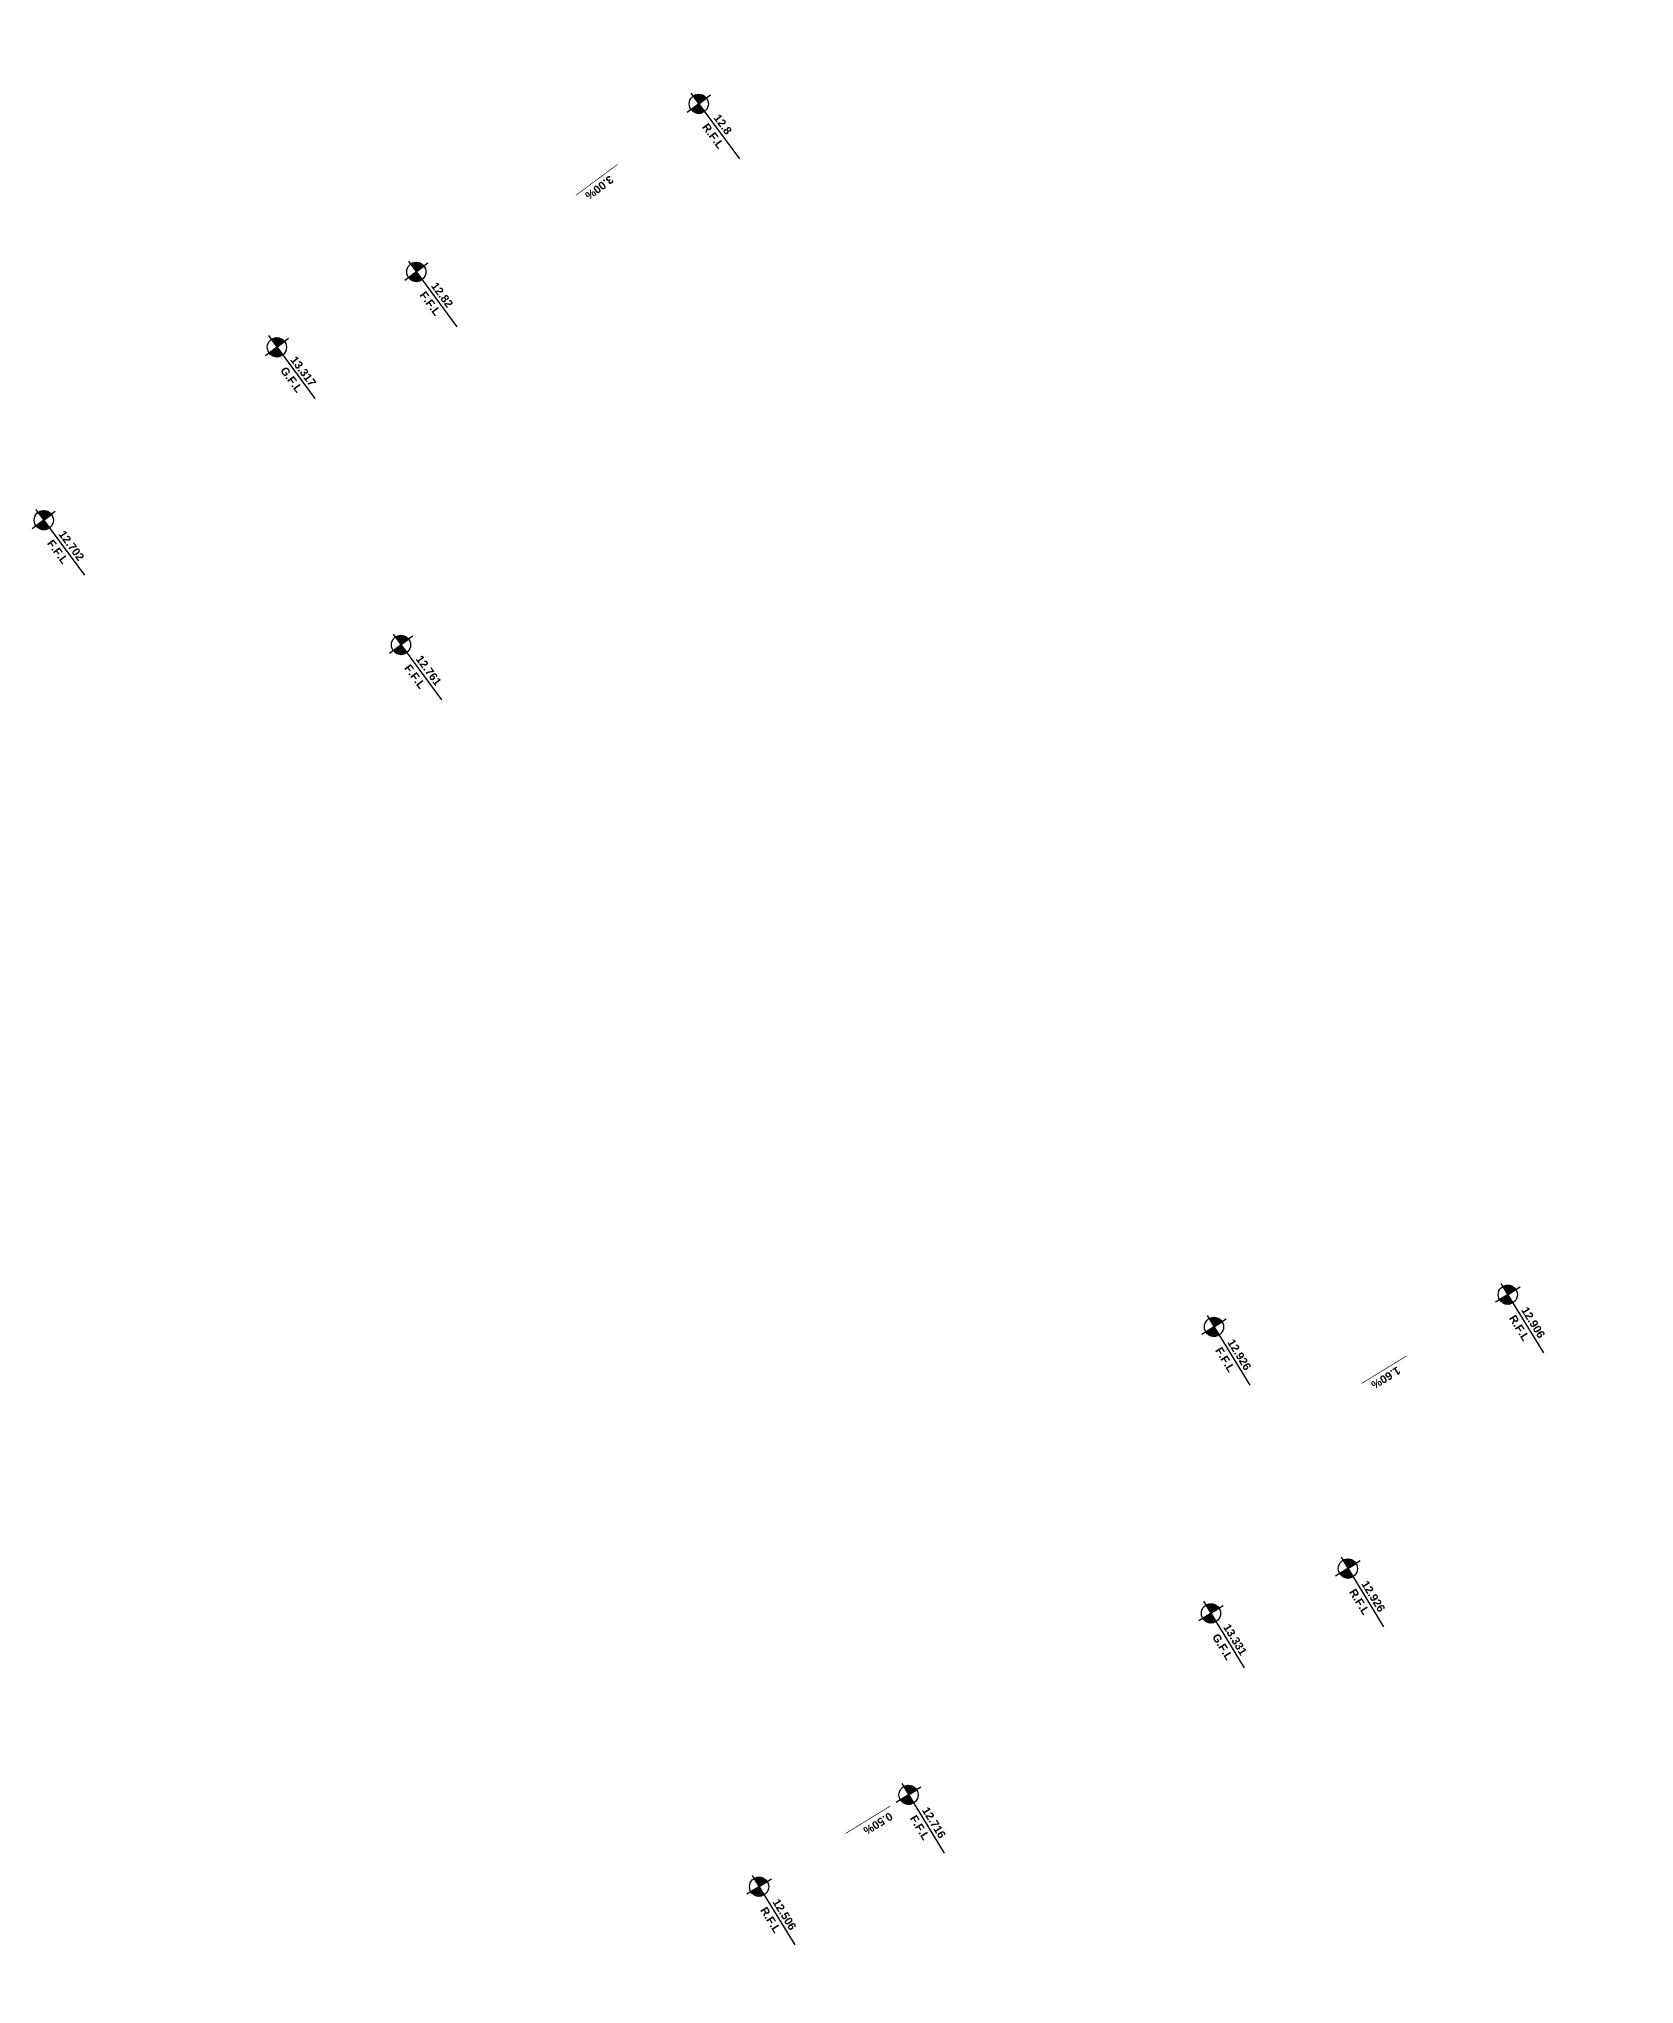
# Model space of a CAD drawing. Extents: x 406735 to 407516, y 2905844 to 2906372.
# Drawn here: x 406972.5 to 407022.3, y 2906061.7 to 2906122.5 of the extents above; entities that cross this region are included whole.
import ezdxf
from ezdxf.enums import TextEntityAlignment as Align

# ---------------------------------------------------------------- set-up
doc = ezdxf.new("R2010")
doc.units = 0
doc.layers.add('L-ANNO-TEXT', color=50, linetype='Continuous')
doc.styles.add('DIM-2_$0$DIM&GRADING 44$0$EN-SB', font='swissb.ttf')
pattern_1 = [(270, (1.740669, 29.845225), (0.01875, -2e-18), [])]
pattern_2 = [(270, (0.700978, 19.624384), (0.01875, -2e-18), [])]
pattern_3 = [(270, (2e-10, 5.650416), (0.01875, -2e-18), [])]
pattern_4 = [(270, (-7e-05, 0.254011), (0.01875, -2e-18), [])]
pattern_5 = [(270, (0, 14.721613), (0.01875, -2e-18), [])]
pattern_6 = [(270, (9.780362, 12.299384), (0.01875, -2e-18), [])]
pattern_7 = [(270, (-3.513104, 30.39522), (0.01875, -2e-18), [])]
pattern_8 = [(270, (-7.463104, 22.042889), (0.01875, -2e-18), [])]
pattern_9 = [(270, (0, 6.255696), (0.01875, -2e-18), [])]
pattern_10 = [(270, (-0.00014, 0.772788), (0.01875, -2e-18), [])]
pattern_11 = [(270, (0.11373, 17.277244), (0.01875, -2e-18), [])]
pattern_12 = [(270, (1.161896, 21.658247), (0.01875, -2e-18), [])]

# ---------------------------------------------------------------- blocks, each defined once
blk = doc.blocks.new('*U34')
h = blk.add_hatch()
h.set_pattern_fill('ANSI31', color=256, scale=0.15, angle=225, style=0)
h.set_pattern_definition(pattern_1)
edge = h.paths.add_edge_path()
edge.add_line((1.441, 29.845), (1.741, 29.845))
edge.add_line((1.741, 29.845), (1.741, 30.145))
edge.add_ellipse((1.741, 29.845), major_axis=(-0.212, -0.212), ratio=1, start_angle=225, end_angle=315)
h = blk.add_hatch()
h.set_pattern_fill('ANSI31', color=256, scale=0.15, angle=225, style=0)
h.set_pattern_definition(pattern_1)
edge = h.paths.add_edge_path()
edge.add_ellipse((1.741, 29.845), major_axis=(-0.212, -0.212), ratio=1, start_angle=45, end_angle=135)
edge.add_line((2.041, 29.845), (1.741, 29.845))
edge.add_line((1.741, 29.845), (1.741, 29.545))
h = blk.add_hatch()
h.set_pattern_fill('ANSI31', color=256, scale=0.15, angle=225, style=0)
h.set_pattern_definition(pattern_2)
edge = h.paths.add_edge_path()
edge.add_line((0.401, 19.624), (0.701, 19.624))
edge.add_line((0.701, 19.624), (0.701, 19.924))
edge.add_ellipse((0.701, 19.624), major_axis=(-0.212, -0.212), ratio=1, start_angle=225, end_angle=315)
h = blk.add_hatch()
h.set_pattern_fill('ANSI31', color=256, scale=0.15, angle=225, style=0)
h.set_pattern_definition(pattern_2)
edge = h.paths.add_edge_path()
edge.add_ellipse((0.701, 19.624), major_axis=(-0.212, -0.212), ratio=1, start_angle=45, end_angle=135)
edge.add_line((1.001, 19.624), (0.701, 19.624))
edge.add_line((0.701, 19.624), (0.701, 19.324))
h = blk.add_hatch()
h.set_pattern_fill('ANSI31', color=256, scale=0.15, angle=225, style=0)
h.set_pattern_definition(pattern_5)
edge = h.paths.add_edge_path()
edge.add_line((-0.3, 14.722), (0, 14.722))
edge.add_line((0, 14.722), (0, 15.022))
edge.add_ellipse((0, 14.722), major_axis=(-0.212, -0.212), ratio=1, start_angle=225, end_angle=315)
h = blk.add_hatch()
h.set_pattern_fill('ANSI31', color=256, scale=0.15, angle=225, style=0)
h.set_pattern_definition(pattern_5)
edge = h.paths.add_edge_path()
edge.add_ellipse((0, 14.722), major_axis=(-0.212, -0.212), ratio=1, start_angle=45, end_angle=135)
edge.add_line((0.3, 14.722), (0, 14.722))
edge.add_line((0, 14.722), (0, 14.422))
h = blk.add_hatch()
h.set_pattern_fill('ANSI31', color=256, scale=0.15, angle=225, style=0)
h.set_pattern_definition(pattern_6)
edge = h.paths.add_edge_path()
edge.add_line((9.48, 12.299), (9.78, 12.299))
edge.add_line((9.78, 12.299), (9.78, 12.599))
edge.add_ellipse((9.78, 12.299), major_axis=(-0.212, -0.212), ratio=1, start_angle=225, end_angle=315)
h = blk.add_hatch()
h.set_pattern_fill('ANSI31', color=256, scale=0.15, angle=225, style=0)
h.set_pattern_definition(pattern_6)
edge = h.paths.add_edge_path()
edge.add_ellipse((9.78, 12.299), major_axis=(-0.212, -0.212), ratio=1, start_angle=45, end_angle=135)
edge.add_line((10.08, 12.299), (9.78, 12.299))
edge.add_line((9.78, 12.299), (9.78, 11.999))
h = blk.add_hatch()
h.set_pattern_fill('ANSI31', color=256, scale=0.15, angle=225, style=0)
h.set_pattern_definition(pattern_3)
edge = h.paths.add_edge_path()
edge.add_line((-0.3, 5.65), (0, 5.65))
edge.add_line((0, 5.65), (0, 5.95))
edge.add_ellipse((0, 5.65), major_axis=(-0.212, -0.212), ratio=1, start_angle=225, end_angle=315)
h = blk.add_hatch()
h.set_pattern_fill('ANSI31', color=256, scale=0.15, angle=225, style=0)
h.set_pattern_definition(pattern_3)
edge = h.paths.add_edge_path()
edge.add_ellipse((0, 5.65), major_axis=(-0.212, -0.212), ratio=1, start_angle=45, end_angle=135)
edge.add_line((0.3, 5.65), (0, 5.65))
edge.add_line((0, 5.65), (0, 5.35))
h = blk.add_hatch()
h.set_pattern_fill('ANSI31', color=256, scale=0.15, angle=225, style=0)
h.set_pattern_definition(pattern_4)
edge = h.paths.add_edge_path()
edge.add_line((-0.3, 0.254), (0, 0.254))
edge.add_line((0, 0.254), (0, 0.554))
edge.add_ellipse((0, 0.254), major_axis=(-0.212, -0.212), ratio=1, start_angle=225, end_angle=315)
h = blk.add_hatch()
h.set_pattern_fill('ANSI31', color=256, scale=0.15, angle=225, style=0)
h.set_pattern_definition(pattern_4)
edge = h.paths.add_edge_path()
edge.add_ellipse((0, 0.254), major_axis=(-0.212, -0.212), ratio=1, start_angle=45, end_angle=135)
edge.add_line((0.3, 0.254), (0, 0.254))
edge.add_line((0, 0.254), (0, -0.046))
for p, q in [((1.328, 29.845, 0), (3.876, 29.845, 0)), ((1.741, 30.295, 0), (1.741, 29.395, 0)), ((0.701, 20.074, 0), (0.701, 19.174, 0)), ((0.288, 19.624, 0), (2.836, 19.624, 0)), ((-0.45, 14.722, 0), (1.995, 14.722, 0)), ((0, 15.172, 0), (0, 14.272, 0)), ((9.368, 12.299, 0), (11.915, 12.299, 0)), ((9.78, 12.749, 0), (9.78, 11.849, 0)), ((0, 6.1, 0), (0, 5.2, 0)), ((-0.413, 5.65, 0), (2.135, 5.65, 0)), ((0, 0.704, 0), (0, -0.196, 0)), ((-0.413, 0.254, 0), (2.135, 0.254, 0))]:
    blk.add_line(p, q)
at = {"elevation": 0}
for points in [[(1.75, 25.054, 0.02, 0.02, 0), (1.75, 26.341, 0.1, 0, 0), (1.75, 26.725, 0, 0, 0)], [(0, 4.914, 0.02, 0.02, 0), (0, 3.626, 0.1, 0, 0), (0, 3.242, 0, 0, 0)]]:
    blk.add_lwpolyline(points, format="xyseb", dxfattribs=at)
for centre in [(1.741, 29.845, 0), (0.701, 19.624, 0), (0, 14.722, 0), (9.78, 12.299, 0), (0, 5.65, 0), (0, 0.254, 0)]:
    blk.add_circle(centre, 0.3)
at = {"layer": 'L-ANNO-TEXT', "char_height": 0.25, "attachment_point": 1, "style": 'DIM-2_$0$DIM&GRADING 44$0$EN-SB'}
for s, insert in [('R.F.L', (2.379, 29.734)), ('F.F.L', (1.34, 19.513)), ('G.F.L', (0.639, 14.611)), ('F.F.L', (10.419, 12.188)), ('F.F.L', (0.639, 5.539)), ('R.F.L', (0.639, 0.143))]:
    blk.add_mtext_dynamic_manual_height_columns(s, width=0.67373, gutter_width=12.5, heights=[0], dxfattribs=dict(at, insert=insert))
at = {"layer": 'L-ANNO-TEXT', "style": 'DIM-2_$0$DIM&GRADING 44$0$EN-SB'}
for tag, p in [('L7', (2.363, 29.942, 0)), ('L6', (1.323, 19.721, 0)), ('SIDE-L', (10.403, 12.396, 0)), ('L2', (0.622, 5.747, 0)), ('L1', (0.622, 0.351, 0))]:
    blk.add_attdef(tag, p, '', height=0.25, rotation=360, dxfattribs=at)
for tag, p in [('L5', (1.869, 25.294, 0)), ('L3', (0.142, 3.808, 0))]:
    blk.add_attdef(tag, text='', height=0.25, rotation=270, dxfattribs=at).set_placement(p, align=Align.RIGHT)
at = {"layer": 'L-ANNO-TEXT', "style": 'DIM-2_$0$DIM&GRADING 44$0$EN-SB', "flags": 8}
blk.add_attdef('L4', (0.561, 14.814, 0), '', height=0.25, rotation=0, dxfattribs=at)
blk = doc.blocks.new('*U27')
h = blk.add_hatch()
h.set_pattern_fill('ANSI31', color=256, scale=0.15, angle=225, style=0)
h.set_pattern_definition(pattern_7)
edge = h.paths.add_edge_path()
edge.add_line((-3.813, 30.395), (-3.513, 30.395))
edge.add_line((-3.513, 30.395), (-3.513, 30.695))
edge.add_ellipse((-3.513, 30.395), major_axis=(-0.212, -0.212), ratio=1, start_angle=225, end_angle=315)
h = blk.add_hatch()
h.set_pattern_fill('ANSI31', color=256, scale=0.15, angle=225, style=0)
h.set_pattern_definition(pattern_7)
edge = h.paths.add_edge_path()
edge.add_ellipse((-3.513, 30.395), major_axis=(-0.212, -0.212), ratio=1, start_angle=45, end_angle=135)
edge.add_line((-3.213, 30.395), (-3.513, 30.395))
edge.add_line((-3.513, 30.395), (-3.513, 30.095))
h = blk.add_hatch()
h.set_pattern_fill('ANSI31', color=256, scale=0.15, angle=225, style=0)
h.set_pattern_definition(pattern_8)
edge = h.paths.add_edge_path()
edge.add_line((-7.763, 22.043), (-7.463, 22.043))
edge.add_line((-7.463, 22.043), (-7.463, 22.343))
edge.add_ellipse((-7.463, 22.043), major_axis=(-0.212, -0.212), ratio=1, start_angle=225, end_angle=315)
h = blk.add_hatch()
h.set_pattern_fill('ANSI31', color=256, scale=0.15, angle=225, style=0)
h.set_pattern_definition(pattern_8)
edge = h.paths.add_edge_path()
edge.add_ellipse((-7.463, 22.043), major_axis=(-0.212, -0.212), ratio=1, start_angle=45, end_angle=135)
edge.add_line((-7.163, 22.043), (-7.463, 22.043))
edge.add_line((-7.463, 22.043), (-7.463, 21.743))
h = blk.add_hatch()
h.set_pattern_fill('ANSI31', color=256, scale=0.15, angle=225, style=0)
h.set_pattern_definition(pattern_12)
edge = h.paths.add_edge_path()
edge.add_line((0.862, 21.658), (1.162, 21.658))
edge.add_line((1.162, 21.658), (1.162, 21.958))
edge.add_ellipse((1.162, 21.658), major_axis=(-0.212, -0.212), ratio=1, start_angle=225, end_angle=315)
h = blk.add_hatch()
h.set_pattern_fill('ANSI31', color=256, scale=0.15, angle=225, style=0)
h.set_pattern_definition(pattern_12)
edge = h.paths.add_edge_path()
edge.add_ellipse((1.162, 21.658), major_axis=(-0.212, -0.212), ratio=1, start_angle=45, end_angle=135)
edge.add_line((1.462, 21.658), (1.162, 21.658))
edge.add_line((1.162, 21.658), (1.162, 21.358))
h = blk.add_hatch()
h.set_pattern_fill('ANSI31', color=256, scale=0.15, angle=225, style=0)
h.set_pattern_definition(pattern_11)
edge = h.paths.add_edge_path()
edge.add_line((-0.186, 17.277), (0.114, 17.277))
edge.add_line((0.114, 17.277), (0.114, 17.577))
edge.add_ellipse((0.114, 17.277), major_axis=(-0.212, -0.212), ratio=1, start_angle=225, end_angle=315)
h = blk.add_hatch()
h.set_pattern_fill('ANSI31', color=256, scale=0.15, angle=225, style=0)
h.set_pattern_definition(pattern_11)
edge = h.paths.add_edge_path()
edge.add_ellipse((0.114, 17.277), major_axis=(-0.212, -0.212), ratio=1, start_angle=45, end_angle=135)
edge.add_line((0.414, 17.277), (0.114, 17.277))
edge.add_line((0.114, 17.277), (0.114, 16.977))
h = blk.add_hatch()
h.set_pattern_fill('ANSI31', color=256, scale=0.15, angle=225, style=0)
h.set_pattern_definition(pattern_9)
edge = h.paths.add_edge_path()
edge.add_line((-0.3, 6.256), (0, 6.256))
edge.add_line((0, 6.256), (0, 6.556))
edge.add_ellipse((0, 6.256), major_axis=(-0.212, -0.212), ratio=1, start_angle=225, end_angle=315)
h = blk.add_hatch()
h.set_pattern_fill('ANSI31', color=256, scale=0.15, angle=225, style=0)
h.set_pattern_definition(pattern_9)
edge = h.paths.add_edge_path()
edge.add_ellipse((0, 6.256), major_axis=(-0.212, -0.212), ratio=1, start_angle=45, end_angle=135)
edge.add_line((0.3, 6.256), (0, 6.256))
edge.add_line((0, 6.256), (0, 5.956))
h = blk.add_hatch()
h.set_pattern_fill('ANSI31', color=256, scale=0.15, angle=225, style=0)
h.set_pattern_definition(pattern_10)
edge = h.paths.add_edge_path()
edge.add_line((-0.3, 0.773), (0, 0.773))
edge.add_line((0, 0.773), (0, 1.073))
edge.add_ellipse((0, 0.773), major_axis=(-0.212, -0.212), ratio=1, start_angle=225, end_angle=315)
h = blk.add_hatch()
h.set_pattern_fill('ANSI31', color=256, scale=0.15, angle=225, style=0)
h.set_pattern_definition(pattern_10)
edge = h.paths.add_edge_path()
edge.add_ellipse((0, 0.773), major_axis=(-0.212, -0.212), ratio=1, start_angle=45, end_angle=135)
edge.add_line((0.3, 0.773), (0, 0.773))
edge.add_line((0, 0.773), (0, 0.473))
for p, q in [((-3.926, 30.395, 0), (-1.378, 30.395, 0)), ((-3.513, 30.845, 0), (-3.513, 29.945, 0)), ((-7.463, 22.493, 0), (-7.463, 21.593, 0)), ((-7.876, 22.043, 0), (-5.328, 22.043, 0)), ((1.162, 22.108, 0), (1.162, 21.208, 0)), ((0.749, 21.658, 0), (3.297, 21.658, 0)), ((0.114, 17.727, 0), (0.114, 16.827, 0)), ((-0.336, 17.277, 0), (2.108, 17.277, 0)), ((0, 6.706, 0), (0, 5.806, 0)), ((-0.413, 6.256, 0), (2.135, 6.256, 0)), ((0, 1.223, 0), (0, 0.323, 0)), ((-0.413, 0.773, 0), (2.135, 0.773, 0))]:
    blk.add_line(p, q)
at = {"elevation": 0}
for points in [[(-3.54, 25.054, 0.02, 0.02, 0), (-3.54, 26.341, 0.1, 0, 0), (-3.54, 26.725, 0, 0, 0)], [(0, 5.583, 0.02, 0.02, 0), (0, 4.296, 0.1, 0, 0), (0, 3.912, 0, 0, 0)]]:
    blk.add_lwpolyline(points, format="xyseb", dxfattribs=at)
for centre in [(-3.513, 30.395, 0), (-7.463, 22.043, 0), (1.162, 21.658, 0), (0.114, 17.277, 0), (0, 6.256, 0), (0, 0.773, 0)]:
    blk.add_circle(centre, 0.3)
at = {"layer": 'L-ANNO-TEXT', "char_height": 0.25, "attachment_point": 1, "style": 'DIM-2_$0$DIM&GRADING 44$0$EN-SB'}
for s, insert in [('R.F.L', (-2.874, 30.284)), ('F.F.L', (-6.824, 21.932)), ('R.F.L', (1.801, 21.547)), ('G.F.L', (0.752, 17.166)), ('F.F.L', (0.639, 6.145)), ('R.F.L', (0.639, 0.662))]:
    blk.add_mtext_dynamic_manual_height_columns(s, width=0.67373, gutter_width=12.5, heights=[0], dxfattribs=dict(at, insert=insert))
at = {"layer": 'L-ANNO-TEXT', "style": 'DIM-2_$0$DIM&GRADING 44$0$EN-SB'}
for tag, p in [('L7', (-2.891, 30.492, 0)), ('L6', (-6.841, 22.14, 0)), ('DUP_B_D', (1.784, 21.755, 0)), ('L2', (0.622, 6.353, 0)), ('L1', (0.622, 0.87, 0))]:
    blk.add_attdef(tag, p, '', height=0.25, rotation=360, dxfattribs=at)
for tag, p in [('L5', (-3.42, 25.294, 0)), ('L3', (0.142, 4.478, 0))]:
    blk.add_attdef(tag, text='', height=0.25, rotation=270, dxfattribs=at).set_placement(p, align=Align.RIGHT)
at = {"layer": 'L-ANNO-TEXT', "style": 'DIM-2_$0$DIM&GRADING 44$0$EN-SB', "flags": 8}
blk.add_attdef('L4', (0.675, 17.37, 0), '', height=0.25, rotation=0, dxfattribs=at)

msp = doc.modelspace()

# ---------------------------------------------------------------- block references
ref = msp.add_blockref('*U34', (406968.095, 2906104.115, 0), dxfattribs=dict(rotation=306.543217026817))
ref.add_attrib('SIDE-L', '12.761', (406984.248, 2906103.138, 0), dxfattribs={"layer": 'L-ANNO-TEXT', "height": 0.25, "rotation": 306.54321, "style": 'DIM-2_$0$DIM&GRADING 44$0$EN-SB'})
ref.add_attrib('L5', '3.00%', dxfattribs={"layer": 'L-ANNO-TEXT', "height": 0.25, "rotation": 216.54322, "style": 'DIM-2_$0$DIM&GRADING 44$0$EN-SB', "flags": 8}).set_placement((406989.529, 2906117.674, 0), align=Align.RIGHT)
ref.add_attrib('L1', '12.492', (406968.747, 2906103.824, 0), dxfattribs={"layer": 'L-ANNO-TEXT', "height": 0.25, "rotation": 306.54321, "style": 'DIM-2_$0$DIM&GRADING 44$0$EN-SB'})
ref.add_attrib('L2', '12.702', (406973.083, 2906107.037, 0), dxfattribs={"layer": 'L-ANNO-TEXT', "height": 0.25, "rotation": 306.54321, "style": 'DIM-2_$0$DIM&GRADING 44$0$EN-SB'})
ref.add_attrib('L4', '13.317', (406980.33, 2906112.485, 0), dxfattribs={"layer": 'L-ANNO-TEXT', "height": 0.25, "rotation": 306.54322, "style": 'DIM-2_$0$DIM&GRADING 44$0$EN-SB'})
ref.add_attrib('L3', '0.50%', dxfattribs={"layer": 'L-ANNO-TEXT', "height": 0.25, "rotation": 216.54322, "style": 'DIM-2_$0$DIM&GRADING 44$0$EN-SB'}).set_placement((406971.239, 2906106.268, 0), align=Align.RIGHT)
ref.add_attrib('L6', '12.82', (406984.727, 2906114.794, 0), dxfattribs={"layer": 'L-ANNO-TEXT', "height": 0.25, "rotation": 306.54321, "style": 'DIM-2_$0$DIM&GRADING 44$0$EN-SB'})
ref.add_attrib('L7', '12.8', (406993.558, 2906120.045, 0), dxfattribs={"layer": 'L-ANNO-TEXT', "height": 0.25, "rotation": 306.54321, "style": 'DIM-2_$0$DIM&GRADING 44$0$EN-SB'})
at = {"extrusion": (6.09074e-06, 8.81613e-05, 1)}
ref = msp.add_blockref('*U27', (406994.336, 2906064.364, 258.683), dxfattribs=dict(at, rotation=301.5581890410578))
ref.add_attrib('L5', '1.60%', dxfattribs={"layer": 'L-ANNO-TEXT', "extrusion": (6.09074e-06, 8.81613e-05, 1), "height": 0.25, "rotation": 211.55819, "style": 'DIM-2_$0$DIM&GRADING 44$0$EN-SB', "flags": 8}).set_placement((407014.099, 2906080.516, 258.683), align=Align.RIGHT)
ref.add_attrib('L1', '12.506', (406995.403, 2906064.289, 258.683), dxfattribs={"layer": 'L-ANNO-TEXT', "extrusion": (6.09074e-06, 8.81613e-05, 1), "height": 0.25, "rotation": 301.55819, "style": 'DIM-2_$0$DIM&GRADING 44$0$EN-SB'})
ref.add_attrib('L2', '12.716', (407000.075, 2906067.158, 258.683), dxfattribs={"layer": 'L-ANNO-TEXT', "extrusion": (6.09074e-06, 8.81613e-05, 1), "height": 0.25, "rotation": 301.55819, "style": 'DIM-2_$0$DIM&GRADING 44$0$EN-SB'})
ref.add_attrib('L4', '13.331', (407009.49, 2906072.88, 258.683), dxfattribs={"layer": 'L-ANNO-TEXT', "extrusion": (6.09074e-06, 8.81613e-05, 1), "height": 0.25, "rotation": 301.55819, "style": 'DIM-2_$0$DIM&GRADING 44$0$EN-SB'})
ref.add_attrib('L3', '0.50%', dxfattribs={"layer": 'L-ANNO-TEXT', "extrusion": (6.09074e-06, 8.81613e-05, 1), "height": 0.25, "rotation": 211.55819, "style": 'DIM-2_$0$DIM&GRADING 44$0$EN-SB'}).set_placement((406998.226, 2906066.586, 258.683), align=Align.RIGHT)
ref.add_attrib('L6', '12.926', (407009.621, 2906081.78, 258.683), dxfattribs={"layer": 'L-ANNO-TEXT', "extrusion": (6.09074e-06, 8.81613e-05, 1), "height": 0.25, "rotation": 301.55819, "style": 'DIM-2_$0$DIM&GRADING 44$0$EN-SB'})
ref.add_attrib('L7', '12.906', (407018.806, 2906082.786, 258.683), dxfattribs={"layer": 'L-ANNO-TEXT', "extrusion": (6.09074e-06, 8.81613e-05, 1), "height": 0.25, "rotation": 301.55819, "style": 'DIM-2_$0$DIM&GRADING 44$0$EN-SB'})
ref.add_attrib('DUP_B_D', '12.926', (407013.808, 2906074.229, 258.683), dxfattribs={"layer": 'L-ANNO-TEXT', "extrusion": (6.09074e-06, 8.81613e-05, 1), "height": 0.25, "rotation": 301.55819, "style": 'DIM-2_$0$DIM&GRADING 44$0$EN-SB'})

doc.saveas('drawing.dxf')
